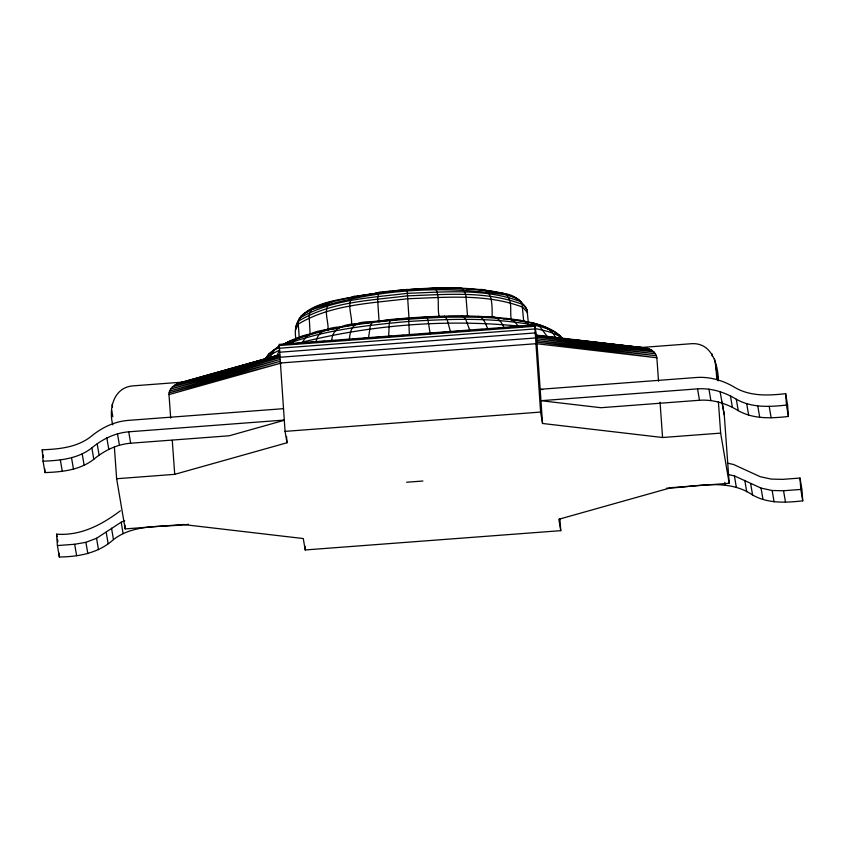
<?xml version="1.0" encoding="UTF-8"?>
<svg xmlns="http://www.w3.org/2000/svg" width="845" height="845" viewBox="0 0 845 845"><rect width="100%" height="100%" fill="white"/><g stroke="black" fill="none" stroke-linecap="round" stroke-linejoin="round"><path stroke-width="1.27" d="M114.381 447.185L116.642 478.735L174.714 474.341L286.994 442.769L285.061 431.372L279.156 344.39L534.695 325.103L536.554 335.571L539.163 335.877M116.642 478.735L125.166 528.907L183.249 524.513L303.281 538.55L305.214 549.958L560.763 530.66L558.82 519.263L671.099 487.681L729.182 483.298L720.648 433.126L662.575 437.509L542.543 423.482L540.599 412.075L534.695 325.103M169 394.604C168.736 388.711 174.302 384.623 179.372 382.975L279.653 354.805L175.306 384.76L279.589 356.4L172.475 386.841L279.663 357.794L170.584 389.038L279.758 359.505L169.507 391.129L279.875 361.406L169.063 392.904L281.279 363.033L169 394.604L170.69 418.138M388.637 336.954L389.291 323.16L390.559 319.516C433.527 315.576 477.14 313.748 519.95 320.255C534.927 323.329 551.479 326.402 562.347 338.116M542.543 423.482L536.417 335.138L646.235 348.077C651.072 349.133 656.322 352.407 656.861 357.773L658.54 381.306M112.776 424.834C108.435 408.631 113.631 387.168 133.341 385.838L184.611 381.972L179.372 382.975L279.589 354.879M295.951 339.162C288.208 297.345 355.576 299.679 379.384 292.233C420.831 287.881 463.451 284.585 504.497 293.616C515.123 294.873 521.513 301.707 527.026 309.84L528.357 322.885M368.494 338.032L370.385 325.346L372.951 321.544L407.396 318.417M349.376 339.532C350.622 323.276 356.653 322.072 372.951 321.544M331.694 341.053C332.803 319.759 358.988 325.431 373.363 321.956M316.03 341.876C317.91 329.36 331.673 327.258 342.119 326.793M295.507 327.321L299.383 318.375C331.557 299.046 370.892 297.852 407.248 293.331C444.945 292.085 484.766 288.008 520.774 301.654M298.148 321.987L301.01 315.967C311.044 309.016 322.294 303.45 334.271 301.211M295.317 330.3L298.274 324.1L298.454 321.142C330.944 301.623 370.691 300.419 407.406 295.856C445.484 294.599 485.706 290.469 522.083 304.263L523.668 321.079M276.864 355.671L279.684 350.041L271.477 354.203L265.721 358.386L269.016 353.854L278.818 346.397L269.016 353.854L264.517 359.727M269.671 357.646L274.636 349.777L279.209 347.453M298.2 343.461L302.795 342.035C309.587 327.86 329.212 331.124 341.855 327.026M291.525 343.841C296.447 336.056 307.031 334.514 315.365 333.067M296.468 324.491L297.588 322.822M327.966 330.596C329.075 321.67 322.547 309.566 330.141 302.235L355.365 296.31L353.801 296.299C345.383 302.869 352.999 316.526 351.404 325.156M271.097 353.263L273.379 350.348L275.438 349.45M284.607 344.084C291.779 339.088 300.746 336.828 309.196 334.757M265.869 357.868L268.541 355.692M283.233 408.695L127.891 420.419C114.181 421.56 101.506 427.739 91.038 436.495C77.191 447.375 59.234 449.16 42.25 449.793L43.063 461.19C60.048 460.546 78.004 458.772 91.862 447.882C102.319 439.136 114.994 432.957 128.715 431.816L284.047 420.081M43.063 461.19L45.007 472.587C61.981 471.954 79.948 470.169 93.795 459.289C104.262 450.533 116.937 444.354 130.648 443.213L229.217 435.777L284.11 420.335M120.36 510.803C101.791 524.787 80.75 535.962 56.594 534.177L57.407 545.564L74.677 544.264L85.905 542.321L96.552 538.265L121.184 522.189L124.733 520.837M57.407 545.564L59.351 556.971C78.669 556.844 98.759 553.031 113.462 539.596C134.799 523.097 163.434 527.671 188.435 524.312M298.084 338.708L300.757 336.806M283.244 344.147C334.43 322.927 391.108 319.811 445.843 317.139C475.724 316.791 505.986 317.086 535.265 323.688C543.409 329.36 555.746 328.578 560.974 338.327M291.219 340.514L283.772 344.295L287.194 343.123M303.228 314.108L315.755 306.999L318.385 306.714M286.054 344.38C325.188 329.74 367.258 325.219 408.61 321.449C452.17 318.797 496.575 317.128 539.532 326.318L547.433 336.648M317.54 332.613L325.409 329.877M319.6 306.291L328.156 303.323M427.876 288.589L435.059 288.029C440.361 295.961 436.96 307.326 439.157 316.22M175.306 384.76L279.589 355.418M302.795 342.035C374.367 324.353 449.392 318.766 522.738 326.508M347.823 325.779L356.041 323.973M434.351 288.272L461.349 288.187L462.754 288.736C481.925 289.75 501.412 290.955 518.841 299.521L525.664 307.189L527.026 309.84M356.611 296.109L390.496 291.314M352.407 297.07C388.784 290.5 425.806 287.775 462.754 288.736L465.796 294.535L467.56 316.379M365.779 323.212L368.304 322.811M370.818 322.41L373.332 322.008M377.05 321.449L390.559 319.516M393.062 291.05L407.1 289.412L408.959 317.709M377.219 321.544L381.148 321.142M385.088 320.741L387.707 320.466M394.266 319.801L396.886 319.537M402.135 318.998L407.385 318.47M503.557 318.882C509.324 317.297 514.985 320.857 517.784 325.8M411.251 318.111L436.759 316.695M285.853 344.295L291.092 343.904M296.331 343.514L302.89 343.017M308.129 342.616L313.368 342.225M318.618 341.824L325.167 341.327M330.406 340.936L335.645 340.546M340.894 340.144L347.443 339.648M352.682 339.257L359.241 338.76M363.17 338.465L369.719 337.968M374.969 337.577L380.208 337.176M385.447 336.785L391.995 336.289M397.245 335.887L403.794 335.391M409.033 335L414.282 334.609M419.521 334.208L426.07 333.712M431.32 333.321L437.868 332.824M441.798 332.529L448.346 332.032M453.596 331.641L458.835 331.24M464.074 330.849L470.633 330.353M475.872 329.951L482.421 329.455M486.35 329.159L492.91 328.673M498.149 328.272L503.388 327.881M508.637 327.48L515.186 326.983M520.425 326.592L526.984 326.096M532.223 325.705L534.843 325.505M279.135 345.563L534.674 326.276M279.23 348.246L534.769 328.948M279.441 352.238L534.991 332.941M279.758 357.277L535.308 337.979M280.16 363.023L535.698 343.725M635.693 347.158L639.612 347.622L690.883 343.746C711.511 341.971 717.901 363.72 718.377 380.218M788.406 416.469L786.463 405.061C769.605 406.973 751.596 407.934 736.301 399.231C724.683 392.133 711.258 387.939 697.558 388.869L540.906 400.699L600.922 407.712L699.491 400.266C713.201 399.336 726.626 403.53 738.245 410.638C753.539 419.331 771.548 418.37 788.406 416.469L787.593 405.072L785.649 393.675C768.792 395.576 750.782 396.537 735.488 387.844C723.869 380.736 710.444 376.543 696.734 377.472L540.092 389.302L542.701 389.608M285.061 431.372L540.599 412.075M406.646 482.241L422.912 481.016M666.452 488.23C694.875 487.29 726.996 477.499 752.589 495.012C767.883 503.715 785.892 502.754 802.75 500.842L801.937 489.456L799.993 478.048L782.734 479.358L771.348 479.115L760.236 476.707L733.576 464.496L727.408 463.166M728.221 474.552L734.4 475.893L761.049 488.104L772.161 490.512L783.547 490.744L800.806 489.445L802.75 500.842M411.05 289.423L423.989 288.779M412.518 318.142L418.888 317.836M429.08 317.329L436.717 316.949M448.072 316.463L469.228 316.442M639.612 347.622L646.235 348.077L536.385 335.792L651.748 350.252L536.417 337.07L653.893 351.89L536.501 338.708L655.477 353.78L536.607 340.472L656.449 355.777L536.712 342.088L656.861 357.773L536.818 343.735M479.337 316.896L493.596 317.171L499.817 318.238M459.912 288.42L462.521 288.61M466.44 288.895L472.968 289.381M478.196 289.761C493.638 286.55 492.012 307.474 492.139 316.928M479.284 317.097L481.83 317.287M511.119 319.516L524.312 321.406L529.804 325.853M539.152 335.866L536.417 335.138M546.926 336.743L541.74 336.152L546.99 336.785M549.525 337.039L561.186 338.359M563.784 338.655L568.97 339.236M571.558 339.532L642.876 347.601M549.599 337.092L553.517 337.556M556.126 337.863L561.344 338.465M563.953 338.771L567.861 339.225M571.78 339.69L575.688 340.144M578.297 340.45L582.216 340.905M586.124 341.369L590.042 341.824M592.651 342.13L596.559 342.584M600.478 343.049L604.386 343.503M606.995 343.809L610.914 344.264M614.822 344.718L618.741 345.183M621.35 345.489L626.567 346.091M629.176 346.397L633.085 346.862M536.385 335.792L649.14 348.953M380.229 292.359L378.655 292.898L377.567 298.887L379.12 322.029M485.833 290.691L488.304 291.113M490.787 291.546L493.258 291.969M495.73 292.402L498.212 292.824M535.265 328.557C544.518 330.575 554.521 332.338 562.126 338.338M547.549 328.525L552.482 330.744M530.491 322.452C540.092 324.776 550.634 327.459 555.387 337.176M493.596 317.171C499.141 317.963 502.014 323.276 504.18 327.871M502.036 292.94L516.401 298.01L517.974 299.785M478.238 316.336C484.174 317.667 485.727 324.501 487.987 329.254M519.95 320.255L523.277 321.702M461.761 315.988L463.831 316.981L465.743 319.389L469.883 330.437M556.031 333.331L559.96 335.666L560.911 337.525M444.459 316.146L447.163 319.547L450.469 331.842M523.657 304.961L525.664 307.189M527.629 312.766L522.675 307.157C486.171 293.321 445.811 297.461 407.596 298.729C370.754 303.302 330.881 304.517 298.274 324.1L299.278 338.021M426.619 316.791L428.014 320.244L430.211 333.817M408.695 318.333L409.371 335.116M729.182 483.298L724.281 414.948L720.056 391.51M769.203 406.361L771.147 417.768M783.547 490.744L785.491 502.152M757.817 406.128L759.75 417.536M772.161 490.512L774.094 501.909M746.705 403.72L748.649 415.127M761.049 488.104L762.993 499.501M736.301 399.231L738.245 410.638M750.645 483.615L752.589 495.012M730.46 395.999L732.393 407.406M744.804 480.382L746.737 491.779M722.095 402.083L724.281 414.948M714.532 358.945L718.25 380.81M734.4 475.893L736.333 487.301M711.817 353.622L712.261 356.199M708.944 389.101L710.877 400.509M724.799 482.358L725.232 484.882M697.558 388.869L699.491 400.266M128.715 431.816L130.648 443.213M117.476 433.76L119.42 445.157M112.11 404.428L112.543 406.994M111.741 410.385L112.829 416.807M106.829 437.805L108.773 449.213M121.184 522.189L123.116 533.596M97.186 443.815L99.118 455.212M111.529 528.188L113.462 539.596M91.862 447.882L93.795 459.289M106.206 532.265L108.139 543.662M82.208 453.892L84.141 465.289M96.552 538.265L98.495 549.672M71.561 457.937L73.504 469.345M85.905 542.321L87.848 553.718M60.333 459.881L62.266 471.288M74.677 544.264L76.61 555.661M42.25 449.793L42.683 452.328M43.116 454.863L43.539 457.398M56.594 534.177L57.027 536.712M57.46 539.247L57.882 541.772M799.993 478.048L800.806 489.445M785.649 393.675L786.463 405.061M715.747 364.776L716.782 379.236M718.387 401.586L720.648 433.126M660.04 402.22L662.575 437.509M559.908 518.83L560.763 530.66M511.405 320.255C509.493 312.143 512.989 301.686 506.662 295.032C441.935 284.818 373.712 289.339 311.372 309.777L309.08 314.784L310.126 334.176M304.939 546.007L305.214 549.958M286.539 436.442L286.994 442.769M172.274 440.361L174.714 474.341M124.88 524.956L125.166 528.907M59.076 553.169L59.351 556.971M44.732 468.795L45.007 472.587"/></g></svg>
